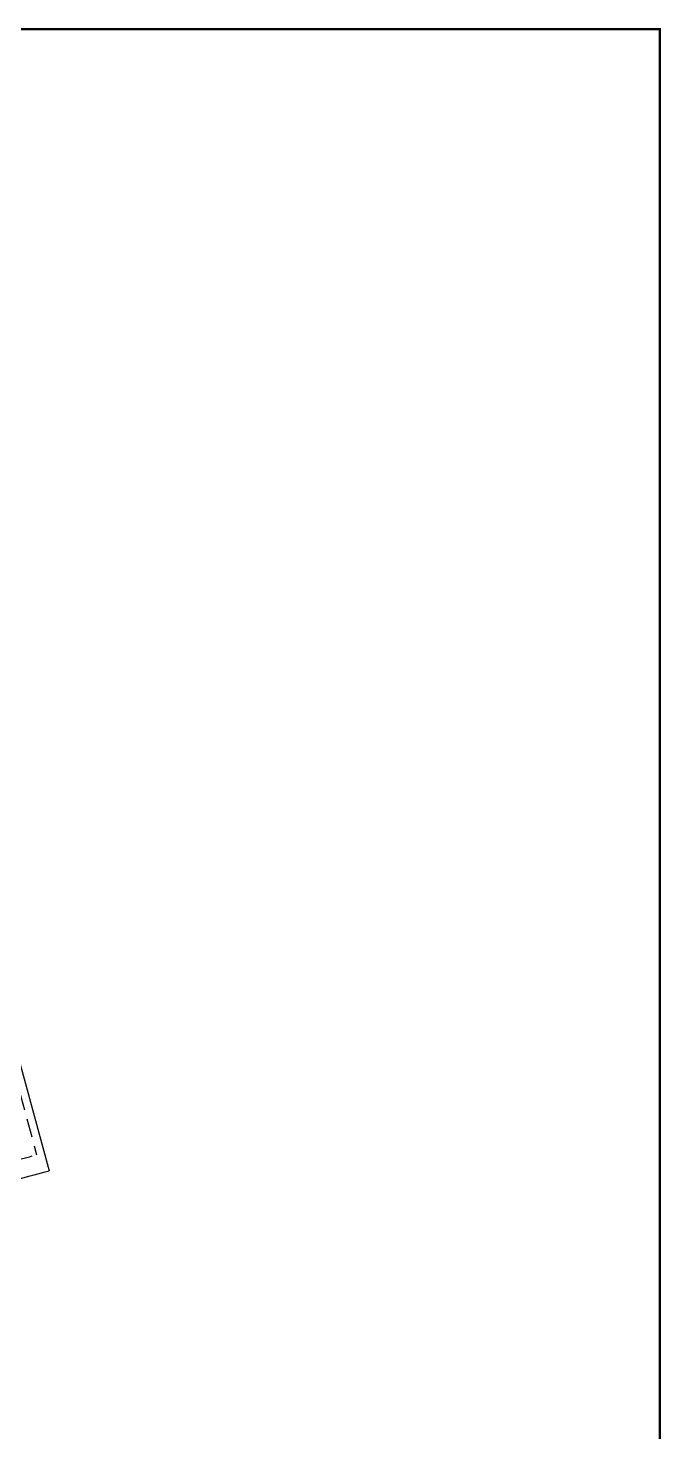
# Model space of a CAD drawing. Header units: inches. Extents: x -221585 to 401252, y -284294 to 332380.
# Drawn here: x 177842 to 179537, y 51683 to 55441 of the extents above; entities that cross this region are included whole.
import ezdxf

# ---------------------------------------------------------------- set-up
doc = ezdxf.new("R2010")
doc.units = ezdxf.units.IN
doc.header["$MEASUREMENT"] = 0
doc.linetypes.add('HIDDEN', pattern=[0.375, 0.25, -0.125])

msp = doc.modelspace()

# ---------------------------------------------------------------- linework, layer by layer
at = {"color": 20, "ltscale": 10}
msp.add_line((177767.7, 52864.8), (177898.2, 52382.1), dxfattribs=at)
at = {"color": 20, "linetype": 'HIDDEN', "ltscale": 200}
msp.add_line((177761.1, 52811.2), (177864.9, 52424.9), dxfattribs=at)
at = {"color": 6, "const_width": 6.3}
msp.add_lwpolyline([(179533.7, 49637), (170918.4, 49637), (170918.4, 55438.1), (179533.7, 55438.1)], close=True, dxfattribs=at)
at = {"color": 20, "linetype": 'HIDDEN', "ltscale": 200}
msp.add_arc((174578.6, 64659.8), 12668.5, 284.75449, 285.03469, dxfattribs=at)
at = {"color": 20, "ltscale": 10}
msp.add_arc((174578.6, 64659.8), 12718.5, 284.75449, 285.12962, dxfattribs=at)

doc.saveas('drawing.dxf')
